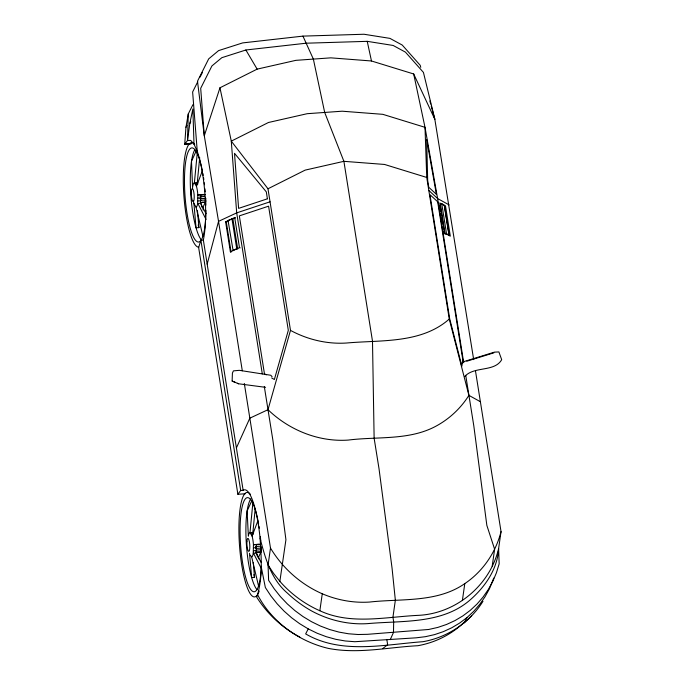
<?xml version="1.0" encoding="UTF-8"?>
<svg xmlns="http://www.w3.org/2000/svg" width="685" height="685" viewBox="0 0 685 685"><rect width="100%" height="100%" fill="white"/><g stroke="black" fill="none" stroke-linecap="round" stroke-linejoin="round"><path stroke-width="1.03" d="M203 236.522L196.021 207.041A12.124 2.62 85.9 0 0 197.64 203.496L197.828 194.942A12.124 2.62 85.9 0 0 196.475 186.388L194.377 182.852L197.297 152.661M205.988 213.583L200.542 203.291L200.731 194.737L204.858 194.608M258.613 586.274L251.635 556.785A12.124 2.62 85.9 0 0 253.253 553.249L253.441 544.695A12.124 2.62 85.9 0 0 252.089 536.141L249.991 532.596L252.911 502.405M261.105 562.394L256.156 553.035L256.344 544.481L260.471 544.352M192.93 104.642L188.264 113.95L187.519 140.451L184.71 144.278L190.978 144.004M265.6 387.333L238.577 383.78L232.129 381.057L232.42 373.077L233.422 370.868L239.348 370.337L270.806 375.26L272.108 376.767M197.76 81.72L192.631 91.961L197.254 151.368A56.024 12.124 85.9 0 1 203.351 240.041L243.141 490.28A56.024 12.124 85.9 0 1 260.069 538.162C261.336 557.778 262.98 578.243 256.738 597.217C267.313 613.948 282.254 627.862 299.799 637.05M184.71 144.278L185.96 127.29L188.264 113.95M199.703 157.653L197.28 182.638A12.124 2.62 85.9 0 0 196.629 183.058M250.701 533.007L253.604 532.802L252.893 532.391L255.214 508.441M192.596 188.067L191.5 161.24L196.124 151.128M200.585 202.597L204.455 202.323A8.014 1.738 85.9 0 0 205.526 199.977L205.688 198.325L199.883 198.736M256.19 552.341L260.069 552.067A8.014 1.738 85.9 0 0 261.139 549.721L261.302 548.068L255.488 548.479M194.001 144.124L192.87 108.949L189.796 123.583L187.519 140.451L190.687 140.399L194.001 144.124L197.254 151.368M475.527 371.193L501.035 531.628L498.612 548.591L499.159 563.883L496.385 572.874L492.746 581.479L488.259 589.597L482.985 597.166L476.965 604.11L470.252 610.361L462.914 615.866L455.011 620.567L446.629 624.429L437.843 627.409L428.733 629.472L367.571 634.319L358.075 634.515L348.519 633.779L338.998 632.109L329.588 629.515L320.392 626.03L311.478 621.689L302.95 616.526L294.884 610.583L287.34 603.93L280.413 596.626L274.146 588.732L268.614 580.332L268.066 565.039L270.489 548.077L244.314 383.437M260.069 538.162C265.189 558.189 271.132 579.339 287.529 593.227C294.815 600.12 302.916 606.097 311.666 610.986C328.749 620.225 348.331 624.908 367.759 623.615C402.206 620.499 442.382 624.42 470.441 599.658C485.263 586.651 497.627 568.841 498.612 548.591C490.083 585.127 456.304 613.375 418.843 615.327C386.143 616.765 351.011 625.277 319.844 610.746C304.56 604.024 290.877 593.878 279.865 581.334L285.928 539.72L272.878 440.121L264.307 386.546M319.844 610.746L322.267 593.775C300.792 584.399 282.554 568.13 270.489 548.077M462.366 600.574L464.79 583.611C482.788 571.53 495.717 552.581 501.035 531.628M492.198 566.187L494.621 549.224L486.847 525.378L473.797 425.787L465.731 375.363M207.178 264.127L218.541 221.349L204.293 135.767L197.485 81.207L208.685 58.867L218.618 50.596L242.661 42.907L302.941 36.117L364.009 34.25L389.936 38.377L402.241 45.056L420.222 65.315L420.77 67.353M236.402 447.913L249.837 418.167L267.989 409.698L290.491 330.384L267.981 188.777L231.29 141.144L219.962 87.791L257.14 69.134L295.886 60.34L330.829 57.848L371.475 60.982L413.68 73.971L434.838 119.318L473.686 359.616M203.351 240.041L200.893 240.221L198.65 247.559L237.883 494.287L245.239 493.765M493.748 578.08L489.492 588.68L485.014 596.798L479.731 604.367L473.712 611.311L466.999 617.562L459.661 623.067L451.757 627.768L443.383 631.63L434.59 634.61L425.479 636.673L416.137 637.821L354.83 641.717L345.274 640.98L335.744 639.31L326.334 636.716L317.138 633.231L308.233 628.89L299.705 623.727L291.63 617.784L284.095 611.131L277.16 603.827L270.892 595.933L265.36 587.533L261.225 566.855M219.962 87.791L204.293 135.767L200.696 88.296L211.905 65.957L221.829 57.686L245.872 49.996L306.161 43.206L367.228 41.34L393.147 45.458L405.451 52.146L423.433 72.404L434.838 119.318L431.25 106.072M196.475 186.388L202.323 170.916M252.089 536.141L257.937 520.66M184.744 144.449L184.984 143.91L191.226 143.465M205.937 200.842L203.077 207.178L203.145 210.124M261.139 551.494L258.682 556.931L258.733 558.891M390.227 639.67L393.481 632.469L393.669 621.766L392.942 617.176L395.356 600.214L392.068 568.25L379.01 468.66L374.13 438.237L372.494 341.164L343.896 161.326L324.681 112.443L313.362 59.098L302.941 36.117M251.737 500.881L247.114 510.993L248.372 536.141A12.124 2.62 85.9 0 1 249.991 532.596L252.893 532.391M200.097 77.062L202.435 72.413M185.96 127.29L186.894 125.423M189.796 123.583L190.73 121.724M308.233 628.89L305.656 633.908C341.387 654.714 384.268 644.516 422.902 641.699C447.485 637.512 469.799 622.46 482.976 601.31M464.421 622.579L466.999 617.562M413.68 73.971L425.008 127.324L426.746 177.449L449.266 319.056L468.908 395.365C460.74 408.354 449.206 419.117 435.66 426.335C408.885 440.635 377.255 436.379 348.22 440.078C318.688 442.133 289.147 430.12 267.989 409.698M237.883 494.287L240.683 490.46L200.893 240.221M471.674 615.824L463.925 623.042M465.44 620.97C452.682 633.95 435.763 642.521 417.876 645.707C388.121 647.265 357.775 654.244 328.141 648.344C298.686 641.391 271.226 621.569 257.543 594.571M461.056 363.94L464.327 361.457L494.433 352.141L498.894 351.927L501.694 359.693C494.527 372.289 474.08 365.953 464.721 376.519M449.266 319.056C421.215 343.819 381.031 339.897 346.584 343.014C327.165 344.307 307.582 339.623 290.491 330.384M382.718 648.626L387.65 644.688L386.819 639.465M464.79 583.611C437.013 602.971 401.213 598.459 369.455 602.064C353.34 603.108 337.097 600.103 322.267 593.775M267.981 188.777L305.15 170.12L343.896 161.326L384.542 164.451L426.746 177.449M233.106 250.607L228.045 220.45L235.417 217.83L234.707 217.582L225.613 221.82L230.391 251.875L231.093 252.123L226.315 222.077L225.613 221.82M226.315 222.077L228.131 221.229M232.823 250.504L236.719 248.689L237.704 249.04L232.926 218.994M230.391 251.875L239.485 247.627L240.195 247.884M441.748 203.668L440.361 204.19L445.139 234.244L446.526 233.722L448.983 235.083L444.205 205.029L441.748 203.668L446.526 233.722M445.524 206.134L439.779 202.948L444.556 232.994L450.302 236.179L445.524 206.134L444.539 206.502L449.154 235.52M270.053 201.81L236.693 212.881L218.541 221.349L242.302 370.808M466.827 361.2L493.851 352.843M206.057 219.397L197.854 203.436M261.173 568.207L253.467 553.18M195.088 183.263L197.991 183.058L194.377 182.852A12.124 2.62 85.9 0 0 192.759 186.388M195.799 184.47L197.734 184.333M200.808 194.668L204.678 194.394M200.731 194.737L197.828 194.942L205.055 194.72M199.926 196.809L204.764 196.458M197.956 198.076L200.859 197.871M200.688 200.32L205.526 199.977M197.888 200.996L200.791 200.782M202.049 202.186L204.455 202.323M197.64 203.496L200.542 203.291M197.468 210.697L198.933 227.617L196.03 227.822L193.923 203.496A12.124 2.62 85.9 0 1 193.333 200.996M240.683 490.46L243.141 490.28M251.412 534.214L253.347 534.077M259.324 544.207L253.441 544.695L260.668 544.464M255.531 546.553L260.377 546.21M253.561 547.82L256.464 547.615M256.293 550.072L261.139 549.721M253.501 550.74L256.404 550.534M255.728 552.067L260.069 552.067M253.253 553.249L256.156 553.035M253.262 562.556L254.546 577.361L251.643 577.566L249.537 553.249M237.352 383.275L238.577 383.78M232.129 381.057L235.169 382.341M449.086 204.901L437.612 198.547L428.819 190.481M468.908 395.365L480.373 401.718M266.251 374.841L264.453 373.804L239.339 215.878L268.58 206.176L288.317 330.333L274.368 379.507L271.662 377.949M196.021 207.041L193.923 203.496M251.635 556.785L250.205 555.167M279.865 581.334L273.606 573.448L268.066 565.039M245.872 49.996L257.14 69.134M429.872 100.978L430.702 104.034M367.228 41.34L371.475 60.982M439.119 205.397L439.453 207.469M439.779 209.541L440.112 211.614M440.438 213.686L440.772 215.758M441.097 217.83L441.431 219.902M441.756 221.974L442.09 224.046M442.578 227.155L442.912 229.227M443.238 231.299L443.572 233.371M463.719 362.733L437.612 198.547L425.008 127.324L382.795 114.326L342.158 111.201L307.214 113.693L268.469 122.487L231.29 141.144L236.693 212.881L262.304 373.916M234.707 217.582L239.485 247.627M231.941 218.635L236.719 248.689M198.753 247.199A52.377 11.337 85.9 0 1 183.469 188.127A52.377 11.337 85.9 0 1 194.711 144.475M205.92 210.329A47.188 10.215 85.9 0 1 192.357 234.553A47.188 10.215 85.9 0 1 185.815 160.881A47.188 10.215 85.9 0 1 202.46 171.404M202.828 173.356A47.188 10.215 85.9 0 1 203.18 175.377M203.513 177.449A47.188 10.215 85.9 0 1 203.83 179.556M204.258 182.758A47.188 10.215 85.9 0 1 204.498 184.744M204.935 188.795A47.188 10.215 85.9 0 1 205.209 191.877M205.62 198.008A47.188 10.215 85.9 0 1 205.885 205.149M201.45 240.007A47.188 10.215 85.9 0 1 190.858 195.756A47.188 10.215 85.9 0 1 194.797 149.758M198.933 227.617A47.188 10.215 85.9 0 1 198.205 224.911M201.972 207.281A18.367 3.973 85.9 0 1 201.082 203.488M259.213 591.035A52.377 11.337 85.9 0 1 239.904 550.389A52.377 11.337 85.9 0 1 250.316 494.219M261.379 566.272A47.188 10.215 85.9 0 1 247.088 581.942A47.188 10.215 85.9 0 1 241.591 509.649A47.188 10.215 85.9 0 1 257.868 520.103M258.074 521.148A47.188 10.215 85.9 0 1 258.622 524.111M258.964 526.157A47.188 10.215 85.9 0 1 259.281 528.246M260.334 536.501A47.188 10.215 85.9 0 1 260.728 540.593M261.173 546.733A47.188 10.215 85.9 0 1 261.413 551.853M257.063 589.751A47.188 10.215 85.9 0 1 246.377 544.284A47.188 10.215 85.9 0 1 250.873 498.808M254.546 577.361A47.188 10.215 85.9 0 1 253.818 574.655M257.586 557.025A18.367 3.973 85.9 0 1 256.387 551.528M462.769 359.659L461.87 366.124L449.694 318.816L429.949 194.66L437.655 201.732L462.769 359.659M267.407 198.813L238.594 208.377L234.51 153.312L266.311 191.894L267.407 198.813M436.379 194.266L428.776 187.296L427.68 180.378L426.686 139.603L436.379 194.266M191.295 191.869A6.533 1.413 85.9 0 0 193.187 201.63A6.533 1.413 85.9 0 0 193.752 191.86A6.533 1.413 85.9 0 0 191.295 191.869M246.908 541.612A6.533 1.413 85.9 0 0 248.801 551.382A6.533 1.413 85.9 0 0 249.357 541.612A6.533 1.413 85.9 0 0 246.908 541.612"/></g></svg>
